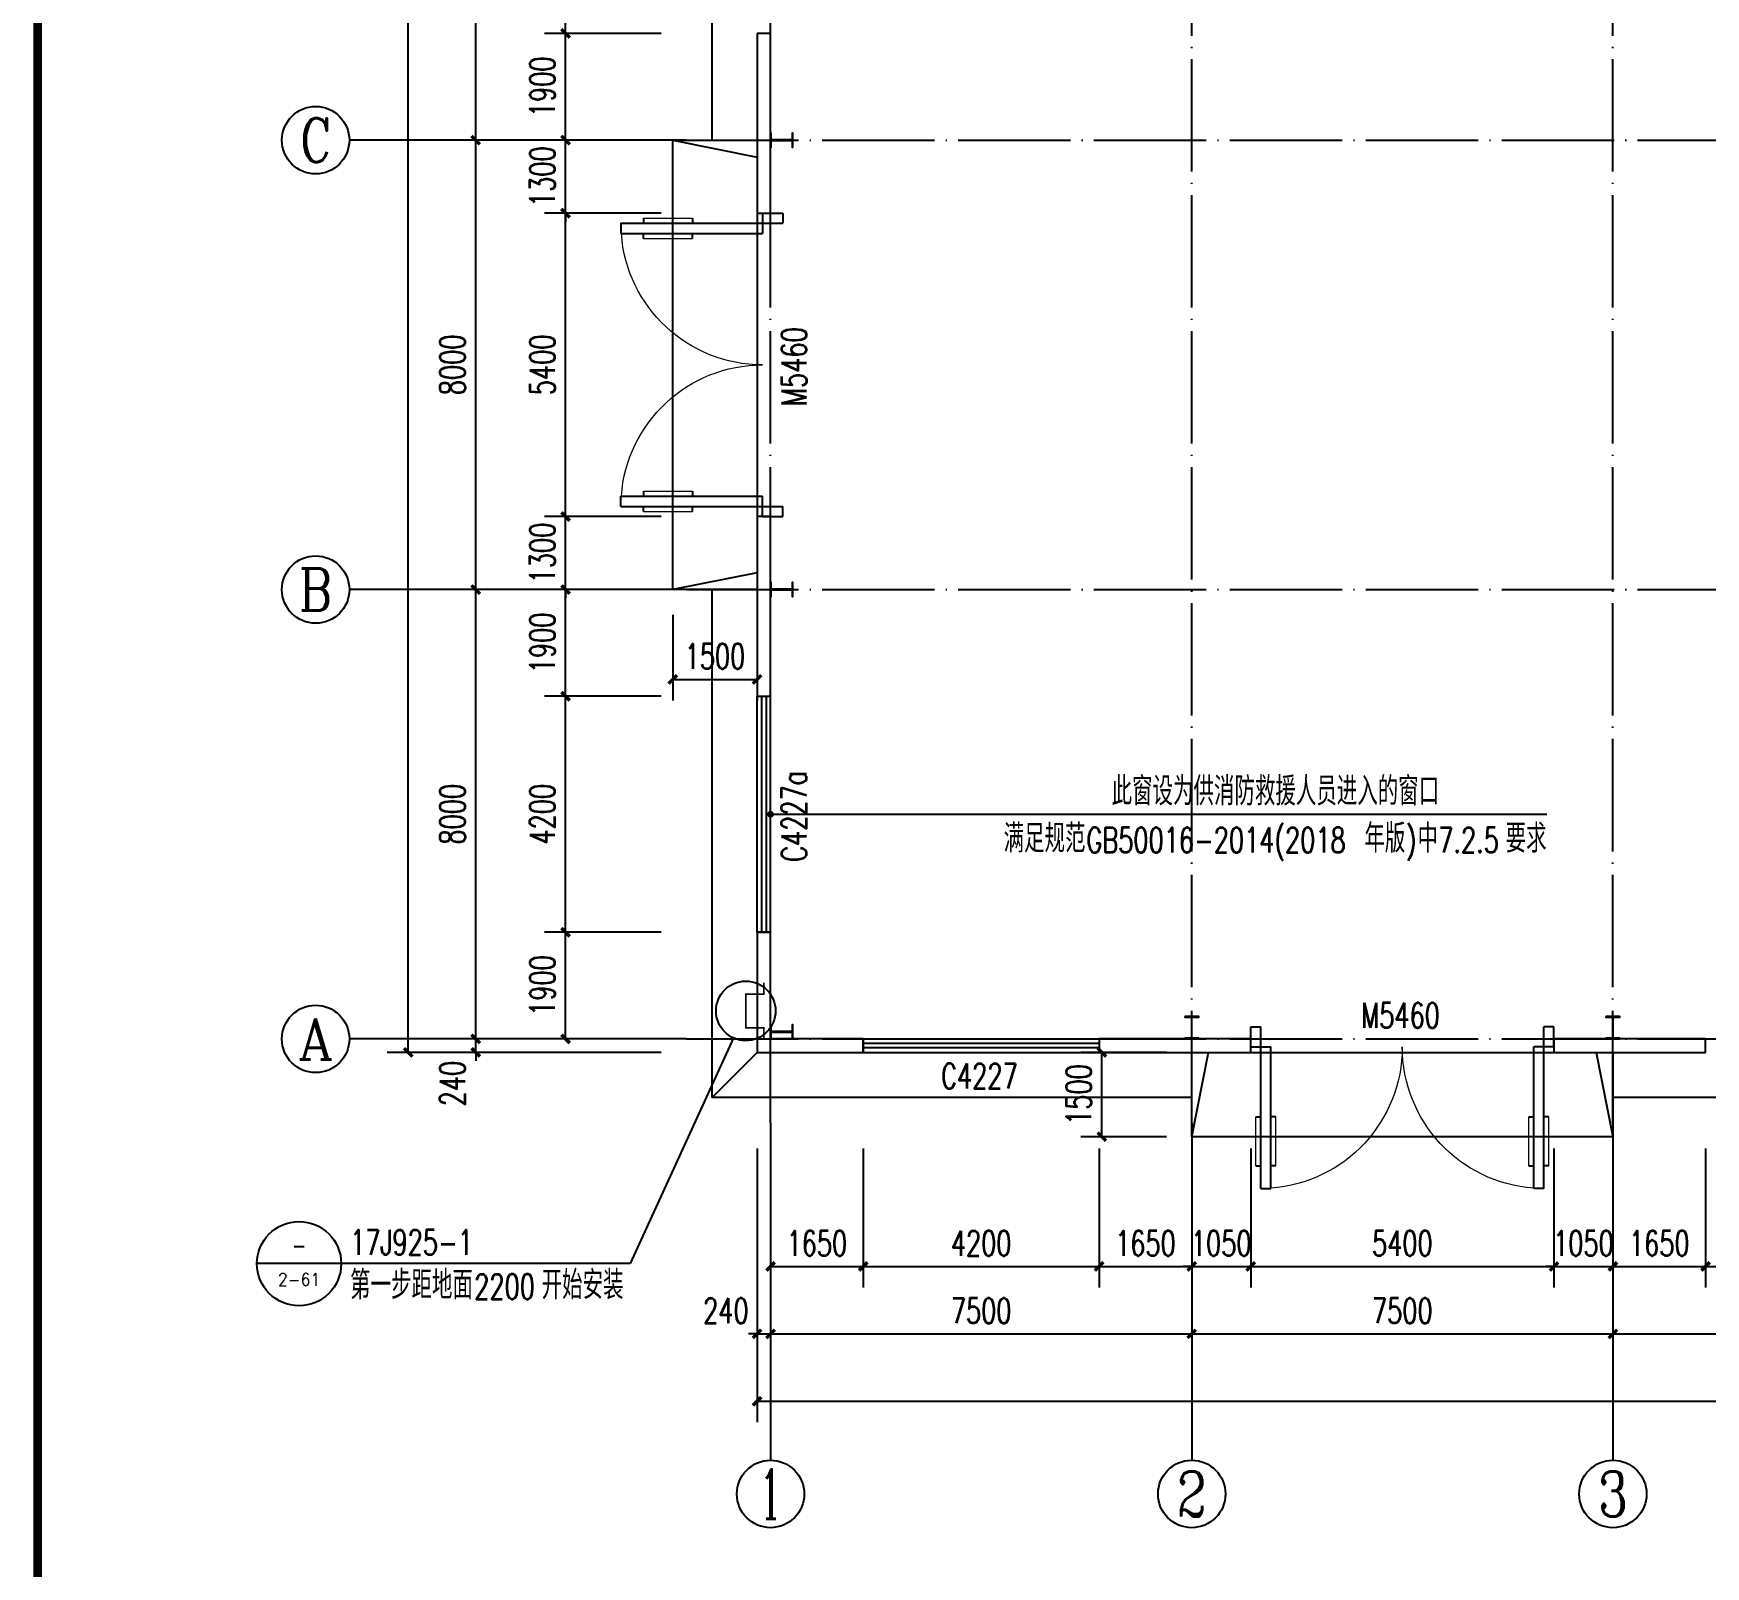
# Model space of a CAD drawing. Extents: x 14586673 to 15379323, y -344170 to -118775.
# Drawn here: x 14678498 to 14708273, y -313612 to -286320 of the extents above; entities that cross this region are included whole.
import ezdxf
from ezdxf.enums import TextEntityAlignment as Align

# ---------------------------------------------------------------- set-up
doc = ezdxf.new("R2010")
doc.units = 0
doc.header["$LTSCALE"] = 1000
doc.header["$MEASUREMENT"] = 0
doc.linetypes.add('DOTE', pattern=[2.42, 2, -0.2, 0.02, -0.2])
for name, color, linetype in [('AXIS', 3, 'Continuous'), ('AXIS_TEXT', 7, 'Continuous'), ('COLUMN', 2, 'Continuous'), ('DIM_LEAD', 3, 'Continuous'), ('DOTE', 1, 'DOTE'), ('PUB_DIM', 3, 'Continuous'), ('PUB_TEXT', 7, 'Continuous'), ('TK', 4, 'Continuous'), ('WALL-PARAPET', 6, 'Continuous'), ('WINDOW', 4, 'Continuous'), ('WINDOW_TEXT', 7, 'Continuous')]:
    doc.layers.add(name, color=color, linetype=linetype)
doc.styles.add('_TCH_AXIS', font='COMPLEX', dxfattribs={"bigfont": 'GBCBIG'})
doc.styles.add('_TCH_DIM', font='SIMPLEX', dxfattribs={"bigfont": 'GBCBIG'})
doc.styles.add('_TCH_DIM_T3', font='SIMPLEX', dxfattribs={"width": 0.705882, "bigfont": 'GBCBIG'})
doc.styles.add('_TCH_WINDOW', font='SIMPLEX', dxfattribs={"height": 3.5, "bigfont": 'GBCBIG'})
doc.styles.add('COMPLEX', font='COMPLEX')
doc.dimstyles.new('_TCH_ARCH&&150', dxfattribs={"dimtxt": 446.25, "dimasz": 150, "dimexe": 375, "dimexo": 450, "dimgap": 189.375, "dimtad": 1, "dimdec": 0, "dimzin": 0, "dimdsep": 46, "dimtxsty": '_TCH_DIM_T3', "dimblk": 'ARCHTICK', "dimcen": 0.09, "dimclrt": 7, "dimazin": 2, "dimtfac": 1, "dimtdec": 0, "dimtix": 1, "dimtmove": 2, "dimatfit": 3, "dimfxl": 0, "dimtolj": 1, "dimtzin": 0, "dimarcsym": 0})

# ---------------------------------------------------------------- blocks, each defined once
blk = doc.blocks.new('A$C797E1D2B')
at = {"layer": 'COLUMN'}
h = blk.add_hatch(color=256, dxfattribs=at)
h.paths.add_polyline_path([(125, 400), (250, 400), (250, 388), (130, 388), (130, 200), (125, 200)])
h.paths.add_polyline_path([(0, 400), (125, 400), (125, 200), (120, 200), (120, 388), (0, 388)])
h.paths.add_polyline_path([(0, 12), (120, 12), (120, 200), (125, 200), (125, 0), (0, 0)])
h.paths.add_polyline_path([(125, 200), (130, 200), (130, 12), (250, 12), (250, 0), (125, 0)])
blk.add_lwpolyline([(250, 0), (250, 12), (130, 12), (130, 388), (250, 388), (250, 400), (0, 400), (0, 388), (120, 388), (120, 12), (0, 12), (0, 0)], close=True, dxfattribs=at)
blk = doc.blocks.new('GeYuanFrame_34052851', base_point=(20.09, 4.53))
at = {"layer": 'TK', "const_width": 1}
blk.add_lwpolyline([(45.09, 588.53), (1061.09, 588.53), (1061.09, 14.53), (45.09, 14.53)], close=True, dxfattribs=at)
blk = doc.blocks.new('_AXISO')
blk.add_circle((0, 0), 0.5)
at = {"layer": 'AXIS_TEXT', "style": 'COMPLEX', "width": 1.041667}
blk.add_attdef('A', text='', height=0.56, dxfattribs=at).set_placement((-0.25, -0.28), (0.25, -0.28), align=Align.FIT)
blk = doc.blocks.new('_ArchTick')
at = {"color": 0, "linetype": 'ByBlock', "const_width": 0.4}
blk.add_lwpolyline([(-0.5, -0.5), (0.5, 0.5)], dxfattribs=at)
blk = doc.blocks.new('*D45')
at = {"layer": 'AXIS', "color": 0, "lineweight": -2}
for p, q in [((14689673, -207980), (14684798, -207980)), ((14685173, -304460), (14685173, -207980)), ((14689673, -304460), (14684798, -304460))]:
    blk.add_line(p, q, dxfattribs=at)
at = {"layer": 'Defpoints', "color": 0}
for p in [(14685173, -207980), (14690123, -207980), (14690123, -304460)]:
    blk.add_point(p, dxfattribs=at)
at = {"layer": 'AXIS', "color": 0, "lineweight": -2, "xscale": 150, "yscale": 150, "zscale": 150}
for p, rotation in [((14685173, -207980), 90), ((14685173, -304460), 270)]:
    blk.add_blockref('_ArchTick', p, dxfattribs=dict(at, rotation=rotation))
at = {"layer": 'AXIS', "color": 7, "insert": (14684760, -256220), "char_height": 446.2, "attachment_point": 5, "rotation": 90, "style": '_TCH_DIM_T3'}
blk.add_mtext('\\A1;96480', dxfattribs=at)
blk = doc.blocks.new('*D46')
at = {"layer": 'AXIS', "color": 0, "lineweight": -2}
for p, q in [((14689673, -304220), (14685998, -304220)), ((14686373, -304220), (14686373, -304070)), ((14686373, -304460), (14686373, -304220)), ((14689673, -304460), (14685998, -304460)), ((14686373, -304460), (14686373, -304610))]:
    blk.add_line(p, q, dxfattribs=at)
at = {"layer": 'Defpoints', "color": 0}
for p in [(14686373, -304220), (14690123, -304220), (14690123, -304460)]:
    blk.add_point(p, dxfattribs=at)
at = {"layer": 'AXIS', "color": 0, "lineweight": -2, "xscale": 150, "yscale": 150, "zscale": 150}
for p, rotation in [((14686373, -304220), 270), ((14686373, -304460), 90)]:
    blk.add_blockref('_ArchTick', p, dxfattribs=dict(at, rotation=rotation))
at = {"layer": 'AXIS', "color": 7, "insert": (14685960, -305015), "char_height": 446.2, "attachment_point": 5, "rotation": 90, "style": '_TCH_DIM_T3'}
blk.add_mtext('\\A1;240', dxfattribs=at)
blk = doc.blocks.new('*D47')
at = {"layer": 'AXIS', "color": 0, "lineweight": -2}
for p, q in [((14689673, -296220), (14685998, -296220)), ((14686373, -304220), (14686373, -296220)), ((14689673, -304220), (14685998, -304220))]:
    blk.add_line(p, q, dxfattribs=at)
at = {"layer": 'Defpoints', "color": 0}
for p in [(14686373, -296220), (14690123, -296220), (14690123, -304220)]:
    blk.add_point(p, dxfattribs=at)
at = {"layer": 'AXIS', "color": 0, "lineweight": -2, "xscale": 150, "yscale": 150, "zscale": 150}
for p, rotation in [((14686373, -296220), 90), ((14686373, -304220), 270)]:
    blk.add_blockref('_ArchTick', p, dxfattribs=dict(at, rotation=rotation))
at = {"layer": 'AXIS', "color": 7, "insert": (14685960, -300220), "char_height": 446.2, "attachment_point": 5, "rotation": 90, "style": '_TCH_DIM_T3'}
blk.add_mtext('\\A1;8000', dxfattribs=at)
blk = doc.blocks.new('*D48')
at = {"layer": 'AXIS', "color": 0, "lineweight": -2}
for p, q in [((14689673, -288220), (14685998, -288220)), ((14686373, -296220), (14686373, -288220)), ((14689673, -296220), (14685998, -296220))]:
    blk.add_line(p, q, dxfattribs=at)
at = {"layer": 'Defpoints', "color": 0}
for p in [(14686373, -288220), (14690123, -288220), (14690123, -296220)]:
    blk.add_point(p, dxfattribs=at)
at = {"layer": 'AXIS', "color": 0, "lineweight": -2, "xscale": 150, "yscale": 150, "zscale": 150}
for p, rotation in [((14686373, -288220), 90), ((14686373, -296220), 270)]:
    blk.add_blockref('_ArchTick', p, dxfattribs=dict(at, rotation=rotation))
at = {"layer": 'AXIS', "color": 7, "insert": (14685960, -292220), "char_height": 446.2, "attachment_point": 5, "rotation": 90, "style": '_TCH_DIM_T3'}
blk.add_mtext('\\A1;8000', dxfattribs=at)
blk = doc.blocks.new('*D49')
at = {"layer": 'AXIS', "color": 0, "lineweight": -2}
for p, q in [((14689673, -280220), (14685998, -280220)), ((14686373, -288220), (14686373, -280220)), ((14689673, -288220), (14685998, -288220))]:
    blk.add_line(p, q, dxfattribs=at)
at = {"layer": 'Defpoints', "color": 0}
for p in [(14686373, -280220), (14690123, -280220), (14690123, -288220)]:
    blk.add_point(p, dxfattribs=at)
at = {"layer": 'AXIS', "color": 0, "lineweight": -2, "xscale": 150, "yscale": 150, "zscale": 150}
for p, rotation in [((14686373, -280220), 90), ((14686373, -288220), 270)]:
    blk.add_blockref('_ArchTick', p, dxfattribs=dict(at, rotation=rotation))
at = {"layer": 'AXIS', "color": 7, "insert": (14685960, -284220), "char_height": 446.2, "attachment_point": 5, "rotation": 90, "style": '_TCH_DIM_T3'}
blk.add_mtext('\\A1;8000', dxfattribs=at)
blk = doc.blocks.new('$DorLib2D$00000011')
for p, q in [((-0.4667, 0.4709), (-0.4667, -0.0625)), ((-0.4667, 0.4709), (-0.4333, 0.4709)), ((-0.4333, 0.4709), (-0.4333, 0.0042)), ((0.4333, 0.4709), (0.4333, 0.0042)), ((0.4667, 0.4709), (0.4333, 0.4709)), ((0.4667, 0.4709), (0.4667, -0.0625)), ((-0.4833, 0.3962), (-0.4667, 0.3962)), ((-0.4167, 0.3962), (-0.4333, 0.3962)), ((0.4167, 0.3962), (0.4333, 0.3962)), ((0.4833, 0.3962), (0.4667, 0.3962)), ((-0.4833, 0.2346), (-0.4667, 0.2346)), ((-0.4167, 0.2346), (-0.4333, 0.2346)), ((0.4167, 0.2346), (0.4333, 0.2346)), ((0.4833, 0.2346), (0.4667, 0.2346)), ((-0.5, 0.0042), (-0.4333, 0.0042)), ((-0.5, 0.0042), (-0.5, -0.0625)), ((0.5, 0.0042), (0.4333, 0.0042)), ((0.5, 0.0042), (0.5, -0.0625)), ((-0.5, -0.0625), (-0.4667, -0.0625)), ((0.5, -0.0625), (0.4667, -0.0625))]:
    blk.add_line(p, q)
at = {"lineweight": 13}
for p, q in [((-0.4833, 0.3962), (-0.4833, 0.2346)), ((-0.4167, 0.3962), (-0.4167, 0.2346)), ((0.4167, 0.3962), (0.4167, 0.2346)), ((0.4833, 0.3962), (0.4833, 0.2346))]:
    blk.add_line(p, q, dxfattribs=at)
for centre, start, end in [((-0.4667, 0.0042), 0, 85.904), ((0.4667, 0.0042), 94.096, 180)]:
    blk.add_arc(centre, 0.4667, start, end, dxfattribs=at)
blk = doc.blocks.new('$TCHSYS$WIN2D')
for p, q in [((-0.5, 0.5), (0.5, 0.5)), ((-0.5, 0.5), (-0.5, -0.5)), ((0.5, 0.5), (0.5, -0.5)), ((0.5, 0.1667), (-0.5, 0.1667)), ((0.5, -0.1667), (-0.5, -0.1667)), ((-0.5, -0.5), (0.5, -0.5))]:
    blk.add_line(p, q)
blk = doc.blocks.new('*D80')
at = {"layer": 'AXIS', "color": 0, "lineweight": -2}
for p, q in [((14691383, -306170), (14691383, -311045)), ((14751863, -306170), (14751863, -311045)), ((14691383, -310670), (14751863, -310670))]:
    blk.add_line(p, q, dxfattribs=at)
at = {"layer": 'Defpoints', "color": 0}
for p in [(14691383, -305720), (14751863, -305720), (14751863, -310670)]:
    blk.add_point(p, dxfattribs=at)
at = {"layer": 'AXIS', "color": 0, "lineweight": -2, "xscale": 150, "yscale": 150, "zscale": 150, "rotation": 180}
blk.add_blockref('_ArchTick', (14691383, -310670), dxfattribs=at)
at = {"layer": 'AXIS', "color": 0, "lineweight": -2, "xscale": 150, "yscale": 150, "zscale": 150}
blk.add_blockref('_ArchTick', (14751863, -310670), dxfattribs=at)
at = {"layer": 'AXIS', "color": 7, "insert": (14721623, -310258), "char_height": 446.2, "attachment_point": 5, "style": '_TCH_DIM_T3'}
blk.add_mtext('\\A1;60480', dxfattribs=at)
blk = doc.blocks.new('*D81')
at = {"layer": 'AXIS', "color": 0, "lineweight": -2}
for p, q in [((14691383, -306170), (14691383, -309845)), ((14691623, -306170), (14691623, -309845)), ((14691383, -309470), (14691233, -309470)), ((14691383, -309470), (14691623, -309470)), ((14691623, -309470), (14691773, -309470))]:
    blk.add_line(p, q, dxfattribs=at)
at = {"layer": 'Defpoints', "color": 0}
for p in [(14691383, -305720), (14691623, -305720), (14691623, -309470)]:
    blk.add_point(p, dxfattribs=at)
at = {"layer": 'AXIS', "color": 0, "lineweight": -2, "xscale": 150, "yscale": 150, "zscale": 150}
blk.add_blockref('_ArchTick', (14691383, -309470), dxfattribs=at)
at = {"layer": 'AXIS', "color": 0, "lineweight": -2, "xscale": 150, "yscale": 150, "zscale": 150, "rotation": 180}
blk.add_blockref('_ArchTick', (14691623, -309470), dxfattribs=at)
at = {"layer": 'AXIS', "color": 7, "insert": (14690828, -309058), "char_height": 446.2, "attachment_point": 5, "style": '_TCH_DIM_T3'}
blk.add_mtext('\\A1;240', dxfattribs=at)
blk = doc.blocks.new('*D82')
at = {"layer": 'AXIS', "color": 0, "lineweight": -2}
for p, q in [((14691623, -306170), (14691623, -309845)), ((14699123, -306170), (14699123, -309845)), ((14691623, -309470), (14699123, -309470))]:
    blk.add_line(p, q, dxfattribs=at)
at = {"layer": 'Defpoints', "color": 0}
for p in [(14691623, -305720), (14699123, -305720), (14699123, -309470)]:
    blk.add_point(p, dxfattribs=at)
at = {"layer": 'AXIS', "color": 0, "lineweight": -2, "xscale": 150, "yscale": 150, "zscale": 150, "rotation": 180}
blk.add_blockref('_ArchTick', (14691623, -309470), dxfattribs=at)
at = {"layer": 'AXIS', "color": 0, "lineweight": -2, "xscale": 150, "yscale": 150, "zscale": 150}
blk.add_blockref('_ArchTick', (14699123, -309470), dxfattribs=at)
at = {"layer": 'AXIS', "color": 7, "insert": (14695373, -309058), "char_height": 446.2, "attachment_point": 5, "style": '_TCH_DIM_T3'}
blk.add_mtext('\\A1;7500', dxfattribs=at)
blk = doc.blocks.new('*D83')
at = {"layer": 'AXIS', "color": 0, "lineweight": -2}
for p, q in [((14699123, -306170), (14699123, -309845)), ((14706623, -306170), (14706623, -309845)), ((14699123, -309470), (14706623, -309470))]:
    blk.add_line(p, q, dxfattribs=at)
at = {"layer": 'Defpoints', "color": 0}
for p in [(14699123, -305720), (14706623, -305720), (14706623, -309470)]:
    blk.add_point(p, dxfattribs=at)
at = {"layer": 'AXIS', "color": 0, "lineweight": -2, "xscale": 150, "yscale": 150, "zscale": 150, "rotation": 180}
blk.add_blockref('_ArchTick', (14699123, -309470), dxfattribs=at)
at = {"layer": 'AXIS', "color": 0, "lineweight": -2, "xscale": 150, "yscale": 150, "zscale": 150}
blk.add_blockref('_ArchTick', (14706623, -309470), dxfattribs=at)
at = {"layer": 'AXIS', "color": 7, "insert": (14702873, -309058), "char_height": 446.2, "attachment_point": 5, "style": '_TCH_DIM_T3'}
blk.add_mtext('\\A1;7500', dxfattribs=at)
blk = doc.blocks.new('*D84')
at = {"layer": 'AXIS', "color": 0, "lineweight": -2}
for p, q in [((14706623, -306170), (14706623, -309845)), ((14714123, -306170), (14714123, -309845)), ((14706623, -309470), (14714123, -309470))]:
    blk.add_line(p, q, dxfattribs=at)
at = {"layer": 'Defpoints', "color": 0}
for p in [(14706623, -305720), (14714123, -305720), (14714123, -309470)]:
    blk.add_point(p, dxfattribs=at)
at = {"layer": 'AXIS', "color": 0, "lineweight": -2, "xscale": 150, "yscale": 150, "zscale": 150, "rotation": 180}
blk.add_blockref('_ArchTick', (14706623, -309470), dxfattribs=at)
at = {"layer": 'AXIS', "color": 0, "lineweight": -2, "xscale": 150, "yscale": 150, "zscale": 150}
blk.add_blockref('_ArchTick', (14714123, -309470), dxfattribs=at)
at = {"layer": 'AXIS', "color": 7, "insert": (14710373, -309058), "char_height": 446.2, "attachment_point": 5, "style": '_TCH_DIM_T3'}
blk.add_mtext('\\A1;7500', dxfattribs=at)
blk = doc.blocks.new('*D125')
at = {"layer": 'Defpoints', "color": 0}
for p in [(14689883, -296220), (14691383, -296220), (14691383, -297820)]:
    blk.add_point(p, dxfattribs=at)
at = {"layer": 'PUB_DIM', "color": 0, "lineweight": -2}
for p, q in [((14689883, -296670), (14689883, -298195)), ((14691383, -296670), (14691383, -298195)), ((14689883, -297820), (14691383, -297820))]:
    blk.add_line(p, q, dxfattribs=at)
at = {"layer": 'PUB_DIM', "color": 0, "lineweight": -2, "xscale": 150, "yscale": 150, "zscale": 150, "rotation": 180}
blk.add_blockref('_ArchTick', (14689883, -297820), dxfattribs=at)
at = {"layer": 'PUB_DIM', "color": 0, "lineweight": -2, "xscale": 150, "yscale": 150, "zscale": 150}
blk.add_blockref('_ArchTick', (14691383, -297820), dxfattribs=at)
at = {"layer": 'PUB_DIM', "color": 7, "insert": (14690633, -297408), "char_height": 446.2, "attachment_point": 5, "style": '_TCH_DIM_T3'}
blk.add_mtext('\\A1;1500', dxfattribs=at)
blk = doc.blocks.new('*D133')
at = {"layer": 'Defpoints', "color": 0}
for p in [(14697523, -304460), (14699123, -304460), (14699123, -305960)]:
    blk.add_point(p, dxfattribs=at)
at = {"layer": 'PUB_DIM', "color": 0, "lineweight": -2}
for p, q in [((14698673, -304460), (14697148, -304460)), ((14697523, -305960), (14697523, -304460)), ((14698673, -305960), (14697148, -305960))]:
    blk.add_line(p, q, dxfattribs=at)
at = {"layer": 'PUB_DIM', "color": 0, "lineweight": -2, "xscale": 150, "yscale": 150, "zscale": 150}
for p, rotation in [((14697523, -304460), 90), ((14697523, -305960), 270)]:
    blk.add_blockref('_ArchTick', p, dxfattribs=dict(at, rotation=rotation))
at = {"layer": 'PUB_DIM', "color": 7, "insert": (14697110, -305210), "char_height": 446.2, "attachment_point": 5, "rotation": 90, "style": '_TCH_DIM_T3'}
blk.add_mtext('\\A1;1500', dxfattribs=at)
blk = doc.blocks.new('*D281')
at = {"layer": 'Defpoints', "color": 0}
for p in [(14687973, -302320), (14690123, -302320), (14690123, -304220)]:
    blk.add_point(p, dxfattribs=at)
at = {"layer": 'PUB_DIM', "color": 0, "lineweight": -2}
for p, q in [((14689673, -302320), (14687598, -302320)), ((14687973, -304220), (14687973, -302320)), ((14689673, -304220), (14687598, -304220))]:
    blk.add_line(p, q, dxfattribs=at)
at = {"layer": 'PUB_DIM', "color": 0, "lineweight": -2, "xscale": 150, "yscale": 150, "zscale": 150}
for p, rotation in [((14687973, -302320), 90), ((14687973, -304220), 270)]:
    blk.add_blockref('_ArchTick', p, dxfattribs=dict(at, rotation=rotation))
at = {"layer": 'PUB_DIM', "color": 7, "insert": (14687560, -303270), "char_height": 446.2, "attachment_point": 5, "rotation": 90, "style": '_TCH_DIM_T3'}
blk.add_mtext('\\A1;1900', dxfattribs=at)
blk = doc.blocks.new('*D282')
at = {"layer": 'Defpoints', "color": 0}
for p in [(14687973, -298120), (14690123, -298120), (14690123, -302320)]:
    blk.add_point(p, dxfattribs=at)
at = {"layer": 'PUB_DIM', "color": 0, "lineweight": -2}
for p, q in [((14689673, -298120), (14687598, -298120)), ((14687973, -302320), (14687973, -298120)), ((14689673, -302320), (14687598, -302320))]:
    blk.add_line(p, q, dxfattribs=at)
at = {"layer": 'PUB_DIM', "color": 0, "lineweight": -2, "xscale": 150, "yscale": 150, "zscale": 150}
for p, rotation in [((14687973, -298120), 90), ((14687973, -302320), 270)]:
    blk.add_blockref('_ArchTick', p, dxfattribs=dict(at, rotation=rotation))
at = {"layer": 'PUB_DIM', "color": 7, "insert": (14687560, -300220), "char_height": 446.2, "attachment_point": 5, "rotation": 90, "style": '_TCH_DIM_T3'}
blk.add_mtext('\\A1;4200', dxfattribs=at)
blk = doc.blocks.new('*D283')
at = {"layer": 'Defpoints', "color": 0}
for p in [(14687973, -296220), (14690123, -296220), (14690123, -298120)]:
    blk.add_point(p, dxfattribs=at)
at = {"layer": 'PUB_DIM', "color": 0, "lineweight": -2}
for p, q in [((14689673, -296220), (14687598, -296220)), ((14687973, -298120), (14687973, -296220)), ((14689673, -298120), (14687598, -298120))]:
    blk.add_line(p, q, dxfattribs=at)
at = {"layer": 'PUB_DIM', "color": 0, "lineweight": -2, "xscale": 150, "yscale": 150, "zscale": 150}
for p, rotation in [((14687973, -296220), 90), ((14687973, -298120), 270)]:
    blk.add_blockref('_ArchTick', p, dxfattribs=dict(at, rotation=rotation))
at = {"layer": 'PUB_DIM', "color": 7, "insert": (14687560, -297170), "char_height": 446.2, "attachment_point": 5, "rotation": 90, "style": '_TCH_DIM_T3'}
blk.add_mtext('\\A1;1900', dxfattribs=at)
blk = doc.blocks.new('*D284')
at = {"layer": 'Defpoints', "color": 0}
for p in [(14687973, -294920), (14690123, -294920), (14690123, -296220)]:
    blk.add_point(p, dxfattribs=at)
at = {"layer": 'PUB_DIM', "color": 0, "lineweight": -2}
for p, q in [((14687973, -294920), (14687973, -294770)), ((14689673, -294920), (14687598, -294920)), ((14687973, -296220), (14687973, -294920)), ((14689673, -296220), (14687598, -296220)), ((14687973, -296220), (14687973, -296370))]:
    blk.add_line(p, q, dxfattribs=at)
at = {"layer": 'PUB_DIM', "color": 0, "lineweight": -2, "xscale": 150, "yscale": 150, "zscale": 150}
for p, rotation in [((14687973, -294920), 270), ((14687973, -296220), 90)]:
    blk.add_blockref('_ArchTick', p, dxfattribs=dict(at, rotation=rotation))
at = {"layer": 'PUB_DIM', "color": 7, "insert": (14687560, -295570), "char_height": 446.2, "attachment_point": 5, "rotation": 90, "style": '_TCH_DIM_T3'}
blk.add_mtext('\\A1;1300', dxfattribs=at)
blk = doc.blocks.new('*D285')
at = {"layer": 'Defpoints', "color": 0}
for p in [(14687973, -289520), (14690123, -289520), (14690123, -294920)]:
    blk.add_point(p, dxfattribs=at)
at = {"layer": 'PUB_DIM', "color": 0, "lineweight": -2}
for p, q in [((14689673, -289520), (14687598, -289520)), ((14687973, -294920), (14687973, -289520)), ((14689673, -294920), (14687598, -294920))]:
    blk.add_line(p, q, dxfattribs=at)
at = {"layer": 'PUB_DIM', "color": 0, "lineweight": -2, "xscale": 150, "yscale": 150, "zscale": 150}
for p, rotation in [((14687973, -289520), 90), ((14687973, -294920), 270)]:
    blk.add_blockref('_ArchTick', p, dxfattribs=dict(at, rotation=rotation))
at = {"layer": 'PUB_DIM', "color": 7, "insert": (14687560, -292220), "char_height": 446.2, "attachment_point": 5, "rotation": 90, "style": '_TCH_DIM_T3'}
blk.add_mtext('\\A1;5400', dxfattribs=at)
blk = doc.blocks.new('*D286')
at = {"layer": 'Defpoints', "color": 0}
for p in [(14687973, -288220), (14690123, -288220), (14690123, -289520)]:
    blk.add_point(p, dxfattribs=at)
at = {"layer": 'PUB_DIM', "color": 0, "lineweight": -2}
for p, q in [((14689673, -288220), (14687598, -288220)), ((14687973, -288220), (14687973, -288070)), ((14687973, -289520), (14687973, -288220)), ((14689673, -289520), (14687598, -289520)), ((14687973, -289520), (14687973, -289670))]:
    blk.add_line(p, q, dxfattribs=at)
at = {"layer": 'PUB_DIM', "color": 0, "lineweight": -2, "xscale": 150, "yscale": 150, "zscale": 150}
for p, rotation in [((14687973, -288220), 270), ((14687973, -289520), 90)]:
    blk.add_blockref('_ArchTick', p, dxfattribs=dict(at, rotation=rotation))
at = {"layer": 'PUB_DIM', "color": 7, "insert": (14687560, -288870), "char_height": 446.2, "attachment_point": 5, "rotation": 90, "style": '_TCH_DIM_T3'}
blk.add_mtext('\\A1;1300', dxfattribs=at)
blk = doc.blocks.new('*D287')
at = {"layer": 'Defpoints', "color": 0}
for p in [(14687973, -286320), (14690123, -286320), (14690123, -288220)]:
    blk.add_point(p, dxfattribs=at)
at = {"layer": 'PUB_DIM', "color": 0, "lineweight": -2}
for p, q in [((14689673, -286320), (14687598, -286320)), ((14687973, -288220), (14687973, -286320)), ((14689673, -288220), (14687598, -288220))]:
    blk.add_line(p, q, dxfattribs=at)
at = {"layer": 'PUB_DIM', "color": 0, "lineweight": -2, "xscale": 150, "yscale": 150, "zscale": 150}
for p, rotation in [((14687973, -286320), 90), ((14687973, -288220), 270)]:
    blk.add_blockref('_ArchTick', p, dxfattribs=dict(at, rotation=rotation))
at = {"layer": 'PUB_DIM', "color": 7, "insert": (14687560, -287270), "char_height": 446.2, "attachment_point": 5, "rotation": 90, "style": '_TCH_DIM_T3'}
blk.add_mtext('\\A1;1900', dxfattribs=at)
blk = doc.blocks.new('*D288')
at = {"layer": 'Defpoints', "color": 0}
for p in [(14687973, -282120), (14690123, -282120), (14690123, -286320)]:
    blk.add_point(p, dxfattribs=at)
at = {"layer": 'PUB_DIM', "color": 0, "lineweight": -2}
for p, q in [((14689673, -282120), (14687598, -282120)), ((14687973, -286320), (14687973, -282120)), ((14689673, -286320), (14687598, -286320))]:
    blk.add_line(p, q, dxfattribs=at)
at = {"layer": 'PUB_DIM', "color": 0, "lineweight": -2, "xscale": 150, "yscale": 150, "zscale": 150}
for p, rotation in [((14687973, -282120), 90), ((14687973, -286320), 270)]:
    blk.add_blockref('_ArchTick', p, dxfattribs=dict(at, rotation=rotation))
at = {"layer": 'PUB_DIM', "color": 7, "insert": (14687560, -284220), "char_height": 446.2, "attachment_point": 5, "rotation": 90, "style": '_TCH_DIM_T3'}
blk.add_mtext('\\A1;4200', dxfattribs=at)
blk = doc.blocks.new('*D317')
at = {"layer": 'Defpoints', "color": 0}
for p in [(14691623, -305720), (14693273, -305720), (14693273, -308270)]:
    blk.add_point(p, dxfattribs=at)
at = {"layer": 'PUB_DIM', "color": 0, "lineweight": -2}
for p, q in [((14691623, -306170), (14691623, -308645)), ((14693273, -306170), (14693273, -308645)), ((14691623, -308270), (14693273, -308270))]:
    blk.add_line(p, q, dxfattribs=at)
at = {"layer": 'PUB_DIM', "color": 0, "lineweight": -2, "xscale": 150, "yscale": 150, "zscale": 150, "rotation": 180}
blk.add_blockref('_ArchTick', (14691623, -308270), dxfattribs=at)
at = {"layer": 'PUB_DIM', "color": 0, "lineweight": -2, "xscale": 150, "yscale": 150, "zscale": 150}
blk.add_blockref('_ArchTick', (14693273, -308270), dxfattribs=at)
at = {"layer": 'PUB_DIM', "color": 7, "insert": (14692448, -307858), "char_height": 446.2, "attachment_point": 5, "style": '_TCH_DIM_T3'}
blk.add_mtext('\\A1;1650', dxfattribs=at)
blk = doc.blocks.new('*D318')
at = {"layer": 'Defpoints', "color": 0}
for p in [(14693273, -305720), (14697473, -305720), (14697473, -308270)]:
    blk.add_point(p, dxfattribs=at)
at = {"layer": 'PUB_DIM', "color": 0, "lineweight": -2}
for p, q in [((14693273, -306170), (14693273, -308645)), ((14697473, -306170), (14697473, -308645)), ((14693273, -308270), (14697473, -308270))]:
    blk.add_line(p, q, dxfattribs=at)
at = {"layer": 'PUB_DIM', "color": 0, "lineweight": -2, "xscale": 150, "yscale": 150, "zscale": 150, "rotation": 180}
blk.add_blockref('_ArchTick', (14693273, -308270), dxfattribs=at)
at = {"layer": 'PUB_DIM', "color": 0, "lineweight": -2, "xscale": 150, "yscale": 150, "zscale": 150}
blk.add_blockref('_ArchTick', (14697473, -308270), dxfattribs=at)
at = {"layer": 'PUB_DIM', "color": 7, "insert": (14695373, -307858), "char_height": 446.2, "attachment_point": 5, "style": '_TCH_DIM_T3'}
blk.add_mtext('\\A1;4200', dxfattribs=at)
blk = doc.blocks.new('*D319')
at = {"layer": 'Defpoints', "color": 0}
for p in [(14697473, -305720), (14699123, -305720), (14699123, -308270)]:
    blk.add_point(p, dxfattribs=at)
at = {"layer": 'PUB_DIM', "color": 0, "lineweight": -2}
for p, q in [((14697473, -306170), (14697473, -308645)), ((14699123, -306170), (14699123, -308645)), ((14697473, -308270), (14699123, -308270))]:
    blk.add_line(p, q, dxfattribs=at)
at = {"layer": 'PUB_DIM', "color": 0, "lineweight": -2, "xscale": 150, "yscale": 150, "zscale": 150, "rotation": 180}
blk.add_blockref('_ArchTick', (14697473, -308270), dxfattribs=at)
at = {"layer": 'PUB_DIM', "color": 0, "lineweight": -2, "xscale": 150, "yscale": 150, "zscale": 150}
blk.add_blockref('_ArchTick', (14699123, -308270), dxfattribs=at)
at = {"layer": 'PUB_DIM', "color": 7, "insert": (14698298, -307858), "char_height": 446.2, "attachment_point": 5, "style": '_TCH_DIM_T3'}
blk.add_mtext('\\A1;1650', dxfattribs=at)
blk = doc.blocks.new('*D320')
at = {"layer": 'Defpoints', "color": 0}
for p in [(14699123, -305720), (14700173, -305720), (14700173, -308270)]:
    blk.add_point(p, dxfattribs=at)
at = {"layer": 'PUB_DIM', "color": 0, "lineweight": -2}
for p, q in [((14699123, -306170), (14699123, -308645)), ((14700173, -306170), (14700173, -308645)), ((14699123, -308270), (14698973, -308270)), ((14699123, -308270), (14700173, -308270)), ((14700173, -308270), (14700323, -308270))]:
    blk.add_line(p, q, dxfattribs=at)
at = {"layer": 'PUB_DIM', "color": 0, "lineweight": -2, "xscale": 150, "yscale": 150, "zscale": 150}
blk.add_blockref('_ArchTick', (14699123, -308270), dxfattribs=at)
at = {"layer": 'PUB_DIM', "color": 0, "lineweight": -2, "xscale": 150, "yscale": 150, "zscale": 150, "rotation": 180}
blk.add_blockref('_ArchTick', (14700173, -308270), dxfattribs=at)
at = {"layer": 'PUB_DIM', "color": 7, "insert": (14699648, -307858), "char_height": 446.2, "attachment_point": 5, "style": '_TCH_DIM_T3'}
blk.add_mtext('\\A1;1050', dxfattribs=at)
blk = doc.blocks.new('*D321')
at = {"layer": 'Defpoints', "color": 0}
for p in [(14700173, -305720), (14705573, -305720), (14705573, -308270)]:
    blk.add_point(p, dxfattribs=at)
at = {"layer": 'PUB_DIM', "color": 0, "lineweight": -2}
for p, q in [((14700173, -306170), (14700173, -308645)), ((14705573, -306170), (14705573, -308645)), ((14700173, -308270), (14705573, -308270))]:
    blk.add_line(p, q, dxfattribs=at)
at = {"layer": 'PUB_DIM', "color": 0, "lineweight": -2, "xscale": 150, "yscale": 150, "zscale": 150, "rotation": 180}
blk.add_blockref('_ArchTick', (14700173, -308270), dxfattribs=at)
at = {"layer": 'PUB_DIM', "color": 0, "lineweight": -2, "xscale": 150, "yscale": 150, "zscale": 150}
blk.add_blockref('_ArchTick', (14705573, -308270), dxfattribs=at)
at = {"layer": 'PUB_DIM', "color": 7, "insert": (14702873, -307858), "char_height": 446.2, "attachment_point": 5, "style": '_TCH_DIM_T3'}
blk.add_mtext('\\A1;5400', dxfattribs=at)
blk = doc.blocks.new('*D322')
at = {"layer": 'Defpoints', "color": 0}
for p in [(14705573, -305720), (14706623, -305720), (14706623, -308270)]:
    blk.add_point(p, dxfattribs=at)
at = {"layer": 'PUB_DIM', "color": 0, "lineweight": -2}
for p, q in [((14705573, -306170), (14705573, -308645)), ((14706623, -306170), (14706623, -308645)), ((14705573, -308270), (14705423, -308270)), ((14705573, -308270), (14706623, -308270)), ((14706623, -308270), (14706773, -308270))]:
    blk.add_line(p, q, dxfattribs=at)
at = {"layer": 'PUB_DIM', "color": 0, "lineweight": -2, "xscale": 150, "yscale": 150, "zscale": 150}
blk.add_blockref('_ArchTick', (14705573, -308270), dxfattribs=at)
at = {"layer": 'PUB_DIM', "color": 0, "lineweight": -2, "xscale": 150, "yscale": 150, "zscale": 150, "rotation": 180}
blk.add_blockref('_ArchTick', (14706623, -308270), dxfattribs=at)
at = {"layer": 'PUB_DIM', "color": 7, "insert": (14706098, -307858), "char_height": 446.2, "attachment_point": 5, "style": '_TCH_DIM_T3'}
blk.add_mtext('\\A1;1050', dxfattribs=at)
blk = doc.blocks.new('*D323')
at = {"layer": 'Defpoints', "color": 0}
for p in [(14706623, -305720), (14708273, -305720), (14708273, -308270)]:
    blk.add_point(p, dxfattribs=at)
at = {"layer": 'PUB_DIM', "color": 0, "lineweight": -2}
for p, q in [((14706623, -306170), (14706623, -308645)), ((14708273, -306170), (14708273, -308645)), ((14706623, -308270), (14708273, -308270))]:
    blk.add_line(p, q, dxfattribs=at)
at = {"layer": 'PUB_DIM', "color": 0, "lineweight": -2, "xscale": 150, "yscale": 150, "zscale": 150, "rotation": 180}
blk.add_blockref('_ArchTick', (14706623, -308270), dxfattribs=at)
at = {"layer": 'PUB_DIM', "color": 0, "lineweight": -2, "xscale": 150, "yscale": 150, "zscale": 150}
blk.add_blockref('_ArchTick', (14708273, -308270), dxfattribs=at)
at = {"layer": 'PUB_DIM', "color": 7, "insert": (14707448, -307858), "char_height": 446.2, "attachment_point": 5, "style": '_TCH_DIM_T3'}
blk.add_mtext('\\A1;1650', dxfattribs=at)
blk = doc.blocks.new('*D324')
at = {"layer": 'Defpoints', "color": 0}
for p in [(14708273, -305720), (14712473, -305720), (14712473, -308270)]:
    blk.add_point(p, dxfattribs=at)
at = {"layer": 'PUB_DIM', "color": 0, "lineweight": -2}
for p, q in [((14708273, -306170), (14708273, -308645)), ((14712473, -306170), (14712473, -308645)), ((14708273, -308270), (14712473, -308270))]:
    blk.add_line(p, q, dxfattribs=at)
at = {"layer": 'PUB_DIM', "color": 0, "lineweight": -2, "xscale": 150, "yscale": 150, "zscale": 150, "rotation": 180}
blk.add_blockref('_ArchTick', (14708273, -308270), dxfattribs=at)
at = {"layer": 'PUB_DIM', "color": 0, "lineweight": -2, "xscale": 150, "yscale": 150, "zscale": 150}
blk.add_blockref('_ArchTick', (14712473, -308270), dxfattribs=at)
at = {"layer": 'PUB_DIM', "color": 7, "insert": (14710373, -307858), "char_height": 446.2, "attachment_point": 5, "style": '_TCH_DIM_T3'}
blk.add_mtext('\\A1;4200', dxfattribs=at)

msp = doc.modelspace()

# ---------------------------------------------------------------- linework, layer by layer
at = {"ltscale": 0.5}
for p, q in [((14689882.6, -288220.3), (14691382.6, -288520.3)), ((14691382.6, -295920.3), (14689882.6, -296220.3)), ((14690582.6, -305260.3), (14691382.6, -304460.3)), ((14699122.6, -305960.3), (14699422.6, -304460.3)), ((14706322.6, -304460.3), (14706622.6, -305960.3))]:
    msp.add_line(p, q, dxfattribs=at)
for points in [[(14690582.6, -288220.3), (14690582.6, -264220.3)], [(14691382.6, -296220.3), (14689882.6, -296220.3), (14689882.6, -288220.3), (14691382.6, -288220.3)], [(14699122.6, -305260.3), (14690582.6, -305260.3), (14690582.6, -296220.3)], [(14706622.6, -304460.3), (14706622.6, -305960.3), (14699122.6, -305960.3), (14699122.6, -304460.3)], [(14736622.6, -305260.3), (14706622.6, -305260.3)]]:
    msp.add_lwpolyline(points, dxfattribs=at)
at = {"const_width": 30}
msp.add_lwpolyline([(14691502.6, -303220.3), (14691502.6, -303420.3), (14691182.6, -303420.3), (14691182.6, -304020.3), (14691502.6, -304020.3), (14691502.6, -304220.3)], dxfattribs=at)
at = {"layer": 'AXIS'}
for p, q in [((14690122.6, -288220.3), (14684122.6, -288220.3)), ((14690122.6, -296220.3), (14684122.6, -296220.3)), ((14690122.6, -304220.3), (14684122.6, -304220.3)), ((14691622.6, -305720.3), (14691622.6, -311720.3)), ((14699122.6, -305720.3), (14699122.6, -311720.3)), ((14706622.6, -305720.3), (14706622.6, -311720.3))]:
    msp.add_line(p, q, dxfattribs=at)
at = {"layer": 'DIM_LEAD'}
for p, q in [((14691622.6, -300220.3), (14695722.6, -300220.3)), ((14695722.6, -300220.3), (14705443.9, -300220.3)), ((14690961.9, -304202.5), (14689122.6, -308220.3)), ((14683977.9, -308220.3), (14682477.9, -308220.3)), ((14689122.6, -308220.3), (14683977.9, -308220.3))]:
    msp.add_line(p, q, dxfattribs=at)
at = {"layer": 'DIM_LEAD', "const_width": 60}
msp.add_lwpolyline([(14691592.6, -300220.3, 1), (14691652.6, -300220.3, 1)], format="xyb", close=True, dxfattribs=at)
at = {"layer": 'DIM_LEAD'}
for centre, radius in [((14691182.6, -303720.3), 530.2), ((14683227.9, -308220.3), 750)]:
    msp.add_circle(centre, radius, dxfattribs=at)
at = {"layer": 'DOTE'}
for p, q in [((14691622.6, -305720.3), (14691622.6, -206720.3)), ((14699122.6, -305720.3), (14699122.6, -206720.3)), ((14706622.6, -305720.3), (14706622.6, -206720.3)), ((14690122.6, -288220.3), (14753122.6, -288220.3)), ((14690122.6, -296220.3), (14753122.6, -296220.3)), ((14690122.6, -304220.3), (14753122.6, -304220.3))]:
    msp.add_line(p, q, dxfattribs=at)
at = {"layer": 'WALL-PARAPET'}
for p, q in [((14691382.6, -286320.3), (14691382.6, -289520.3)), ((14691622.6, -286320.3), (14691382.6, -286320.3)), ((14691622.6, -289520.3), (14691622.6, -286320.3)), ((14691382.6, -289520.3), (14691622.6, -289520.3)), ((14691382.6, -294920.3), (14691382.6, -298120.3)), ((14691622.6, -294920.3), (14691382.6, -294920.3)), ((14691622.6, -298120.3), (14691622.6, -294920.3)), ((14691382.6, -298120.3), (14691622.6, -298120.3)), ((14691622.6, -302320.3), (14691382.6, -302320.3)), ((14691382.6, -302320.3), (14691382.6, -304460.3)), ((14691622.6, -304220.3), (14691622.6, -302320.3)), ((14693272.6, -304220.3), (14691622.6, -304220.3)), ((14693272.6, -304460.3), (14693272.6, -304220.3)), ((14700172.6, -304220.3), (14697472.6, -304220.3)), ((14697472.6, -304220.3), (14697472.6, -304460.3)), ((14700172.6, -304460.3), (14700172.6, -304220.3)), ((14708272.6, -304220.3), (14705572.6, -304220.3)), ((14705572.6, -304220.3), (14705572.6, -304460.3)), ((14708272.6, -304460.3), (14708272.6, -304220.3)), ((14691382.6, -304460.3), (14693272.6, -304460.3)), ((14697472.6, -304460.3), (14700172.6, -304460.3)), ((14705572.6, -304460.3), (14708272.6, -304460.3))]:
    msp.add_line(p, q, dxfattribs=at)
at = {"layer": 'WINDOW'}
for p, q in [((14691382.6, -289520.3), (14691382.6, -294920.3)), ((14700172.6, -304460.3), (14705572.6, -304460.3))]:
    msp.add_line(p, q, dxfattribs=at)

# ---------------------------------------------------------------- block references
at = {"xscale": 150, "yscale": 150, "zscale": 150, "rotation": 270}
msp.add_blockref('GeYuanFrame_34052851', (14677072.6, -181520.3), dxfattribs=at)
for p, rotation in [((14691622.6, -288095.3), 270), ((14691622.6, -296095.3), 270), ((14691622.6, -303970.3), 270), ((14699247.6, -303820.3), 180), ((14706747.6, -303820.3), 180)]:
    msp.add_blockref('A$C797E1D2B', p, dxfattribs=dict(rotation=rotation))
at = {"layer": 'AXIS'}
ref = msp.add_blockref('_AXISO', (14683522.6, -288220.3), dxfattribs=dict(at, xscale=1200, yscale=1200, zscale=1200))
ref.add_attrib('A', 'C', dxfattribs={"layer": 'AXIS_TEXT', "ltscale": 0.5, "height": 781.2, "style": '_TCH_AXIS'}).set_placement((14683243.6, -288610.9), (14683801.6, -288610.9), align=Align.FIT)
ref = msp.add_blockref('_AXISO', (14683522.6, -296220.3), dxfattribs=dict(at, xscale=1200, yscale=1200, zscale=1200))
ref.add_attrib('A', 'B', dxfattribs={"layer": 'AXIS_TEXT', "ltscale": 0.5, "height": 746.2, "style": '_TCH_AXIS'}).set_placement((14683220.6, -296593.4), (14683824.6, -296593.4), align=Align.FIT)
ref = msp.add_blockref('_AXISO', (14683522.6, -304220.3), dxfattribs=dict(at, xscale=1200, yscale=1200, zscale=1200))
ref.add_attrib('A', 'A', dxfattribs={"layer": 'AXIS_TEXT', "ltscale": 0.5, "height": 728.9, "style": '_TCH_AXIS'}).set_placement((14683210.2, -304584.8), (14683835, -304584.8), align=Align.FIT)
ref = msp.add_blockref('_AXISO', (14691622.6, -312320.3), dxfattribs=dict(at, xscale=1200, yscale=1200, zscale=1200))
ref.add_attrib('A', '1', dxfattribs={"layer": 'AXIS_TEXT', "ltscale": 0.5, "height": 882.4, "style": '_TCH_AXIS'}).set_placement((14691433.5, -312761.5), (14691811.7, -312761.5), align=Align.FIT)
ref = msp.add_blockref('_AXISO', (14699122.6, -312320.3), dxfattribs=dict(at, xscale=1200, yscale=1200, zscale=1200))
ref.add_attrib('A', '2', dxfattribs={"layer": 'AXIS_TEXT', "ltscale": 0.5, "height": 798.8, "style": '_TCH_AXIS'}).set_placement((14698856.3, -312719.7), (14699388.8, -312719.7), align=Align.FIT)
ref = msp.add_blockref('_AXISO', (14706622.6, -312320.3), dxfattribs=dict(at, xscale=1200, yscale=1200, zscale=1200))
ref.add_attrib('A', '3', dxfattribs={"layer": 'AXIS_TEXT', "ltscale": 0.5, "height": 798.8, "style": '_TCH_AXIS'}).set_placement((14706356.3, -312719.7), (14706888.8, -312719.7), align=Align.FIT)
at = {"layer": 'WINDOW'}
ref = msp.add_blockref('$DorLib2D$00000011', (14691502.6, -292220.3), dxfattribs=dict(at, xscale=5400, yscale=-5400, zscale=5400, rotation=270))
ref.add_attrib('A', 'M5460', (14692265.5, -292955.3), dxfattribs={"layer": 'WINDOW_TEXT', "ltscale": 0.5, "height": 446.25, "rotation": 90, "style": '_TCH_WINDOW', "width": 0.705882})
ref = msp.add_blockref('$TCHSYS$WIN2D', (14691502.6, -300220.3), dxfattribs=dict(at, xscale=-4200, yscale=-240, zscale=-4200, rotation=270))
ref.add_attrib('A', 'C4227a', (14692265.5, -301067.8), dxfattribs={"layer": 'WINDOW_TEXT', "ltscale": 0.5, "height": 446.25, "rotation": 90, "style": '_TCH_WINDOW', "width": 0.705882})
ref = msp.add_blockref('$DorLib2D$00000011', (14702872.6, -304340.3), dxfattribs=dict(at, xscale=5400, yscale=-5400, zscale=5400))
ref.add_attrib('A', 'M5460', (14702137.6, -304023.6), dxfattribs={"layer": 'WINDOW_TEXT', "ltscale": 0.5, "height": 446.25, "style": '_TCH_WINDOW', "width": 0.705882})
ref = msp.add_blockref('$TCHSYS$WIN2D', (14695372.6, -304340.3), dxfattribs=dict(at, xscale=4200, yscale=240, zscale=4200))
ref.add_attrib('A', 'C4227', (14694660.1, -305103.3), dxfattribs={"layer": 'WINDOW_TEXT', "ltscale": 0.5, "height": 446.25, "style": '_TCH_WINDOW', "width": 0.705882})

# ---------------------------------------------------------------- texts
at = {"layer": 'PUB_TEXT', "style": '_TCH_DIM'}
for s, height, p in [('此窗设为供消防救援人员进入的窗口', 506.383, (14697695.7, -300062.8)), ('满足规范', 506.38, (14695772.4, -300902.8)), ('年版', 506.38, (14702196.9, -300902.8)), ('中', 506.4, (14703144.1, -300902.8)), ('要求', 506.38, (14704712.7, -300902.8)), ('第一步距地面', 506.38, (14684135.4, -308852.6)), ('开始安装', 506.38, (14687547.1, -308852.6))]:
    msp.add_text(s, height=height, dxfattribs=at).set_placement(p)
at = {"layer": 'PUB_TEXT', "style": '_TCH_DIM', "width": 0.705882}
for s, height, p in [('GB50016-2014(2018', 446.25, (14697246.9, -300902.8)), (')', 446.2, (14702934.1, -300902.8)), ('7.2.5', 446.25, (14703512.7, -300902.8)), ('17J925-1', 446.25, (14684135.4, -308062.8)), ('2200', 446.25, (14686347.1, -308852.6))]:
    msp.add_text(s, height=height, dxfattribs=at).set_placement(p)
at = {"layer": 'PUB_TEXT', "style": '_TCH_DIM', "width": 0.777778}
msp.add_text('-', height=391.5, dxfattribs=at).set_placement((14683097.4, -308081.5), (14683358.4, -308081.5), align=Align.FIT)
at = {"layer": 'PUB_TEXT', "style": '_TCH_DIM'}
msp.add_text('2-61', height=223.12, dxfattribs=at).set_placement((14682850.7, -308613.5), (14683605.1, -308613.5), align=Align.FIT)

# ---------------------------------------------------------------- dimensions: what is measured, and where the dimension line sits
at = {"layer": 'AXIS'}
for p1, p2, distance, text, picture, middle in [((14690122.6, -304460.3), (14690122.6, -207980.3), 4950, '96480', '*D45', (14684760.1, -256220.3)), ((14690122.6, -288220.3), (14690122.6, -280220.3), 3750, '8000', '*D49', (14685960.1, -284220.3)), ((14690122.6, -296220.3), (14690122.6, -288220.3), 3750, '8000', '*D48', (14685960.1, -292220.3)), ((14690122.6, -304220.3), (14690122.6, -296220.3), 3750, '8000', '*D47', (14685960.1, -300220.3)), ((14691382.6, -305720.3), (14751862.6, -305720.3), -4950, '60480', '*D80', (14721622.6, -310257.8)), ((14691622.6, -305720.3), (14699122.6, -305720.3), -3750, '7500', '*D82', (14695372.6, -309057.8)), ((14699122.6, -305720.3), (14706622.6, -305720.3), -3750, '7500', '*D83', (14702872.6, -309057.8)), ((14706622.6, -305720.3), (14714122.6, -305720.3), -3750, '7500', '*D84', (14710372.6, -309057.8))]:
    dim = msp.add_aligned_dim(p1=p1, p2=p2, distance=distance, text=text, dimstyle='_TCH_ARCH&&150', dxfattribs=at)
    dim.commit()
    dim.dimension.update_dxf_attribs({"geometry": picture, "text_midpoint": middle})
for base, p1, p2, angle, picture, middle in [((14686372.6, -304220.3), (14690122.6, -304460.3), (14690122.6, -304220.3), 90, '*D46', (14685960.1, -305015.3)), ((14691622.6, -309470.3), (14691382.6, -305720.3), (14691622.6, -305720.3), 0, '*D81', (14690827.6, -309057.8))]:
    dim = msp.add_linear_dim(base=base, p1=p1, p2=p2, angle=angle, text='240', dimstyle='_TCH_ARCH&&150', dxfattribs=at)
    dim.commit()
    dim.dimension.update_dxf_attribs({"geometry": picture, "text_midpoint": middle, "dimtype": 161})
at = {"layer": 'PUB_DIM'}
for p1, p2, distance, text, picture, middle in [((14690122.6, -286320.3), (14690122.6, -282120.3), 2150, '4200', '*D288', (14687560.1, -284220.3)), ((14690122.6, -288220.3), (14690122.6, -286320.3), 2150, '1900', '*D287', (14687560.1, -287270.3)), ((14690122.6, -289520.3), (14690122.6, -288220.3), 2150, '1300', '*D286', (14687560.1, -288870.3)), ((14690122.6, -294920.3), (14690122.6, -289520.3), 2150, '5400', '*D285', (14687560.1, -292220.3)), ((14690122.6, -296220.3), (14690122.6, -294920.3), 2150, '1300', '*D284', (14687560.1, -295570.3)), ((14690122.6, -298120.3), (14690122.6, -296220.3), 2150, '1900', '*D283', (14687560.1, -297170.3)), ((14689882.6, -296220.3), (14691382.6, -296220.3), -1600, '1500', '*D125', (14690632.6, -297407.8)), ((14690122.6, -302320.3), (14690122.6, -298120.3), 2150, '4200', '*D282', (14687560.1, -300220.3)), ((14690122.6, -304220.3), (14690122.6, -302320.3), 2150, '1900', '*D281', (14687560.1, -303270.3)), ((14699122.6, -305960.3), (14699122.6, -304460.3), 1600, '1500', '*D133', (14697110.1, -305210.3)), ((14691622.6, -305720.3), (14693272.6, -305720.3), -2550, '1650', '*D317', (14692447.6, -307857.8)), ((14693272.6, -305720.3), (14697472.6, -305720.3), -2550, '4200', '*D318', (14695372.6, -307857.8)), ((14697472.6, -305720.3), (14699122.6, -305720.3), -2550, '1650', '*D319', (14698297.6, -307857.8)), ((14699122.6, -305720.3), (14700172.6, -305720.3), -2550, '1050', '*D320', (14699647.6, -307857.8)), ((14700172.6, -305720.3), (14705572.6, -305720.3), -2550, '5400', '*D321', (14702872.6, -307857.8)), ((14705572.6, -305720.3), (14706622.6, -305720.3), -2550, '1050', '*D322', (14706097.6, -307857.8)), ((14706622.6, -305720.3), (14708272.6, -305720.3), -2550, '1650', '*D323', (14707447.6, -307857.8)), ((14708272.6, -305720.3), (14712472.6, -305720.3), -2550, '4200', '*D324', (14710372.6, -307857.8))]:
    dim = msp.add_aligned_dim(p1=p1, p2=p2, distance=distance, text=text, dimstyle='_TCH_ARCH&&150', dxfattribs=at)
    dim.commit()
    dim.dimension.update_dxf_attribs({"geometry": picture, "text_midpoint": middle})

doc.saveas('drawing.dxf')
